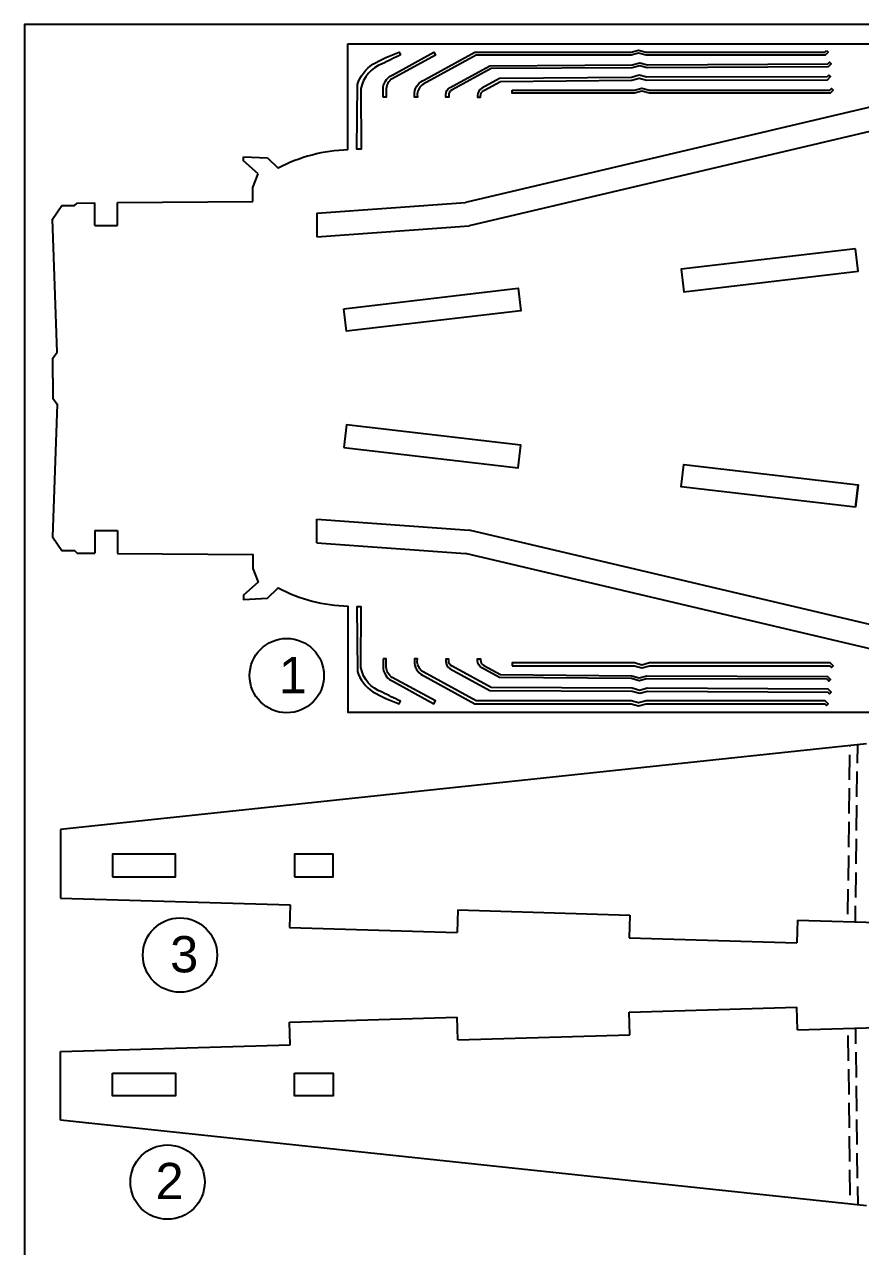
# Model space of a CAD drawing. Header units: centimetres. Extents: x 56783 to 57745, y 15612 to 15912.
# Drawn here: x 56783.2 to 56893.9, y 15750.1 to 15911.9 of the extents above; entities that cross this region are included whole.
import ezdxf

# ---------------------------------------------------------------- set-up
doc = ezdxf.new("R2010")
doc.units = ezdxf.units.CM
doc.header["$MEASUREMENT"] = 0
for name, color, linetype in [('Exterior', 7, 'Continuous'), ('Interior', 4, 'Continuous'), ('Kerf', 1, 'Continuous'), ('NUMEROS', 7, 'Continuous')]:
    doc.layers.add(name, color=color, linetype=linetype)

msp = doc.modelspace()

# ---------------------------------------------------------------- linework, layer by layer
at = {"layer": 'Exterior'}
for p, q in [((56826.03, 15895.28), (56826.03, 15909.29)), ((56826.03, 15909.29), (56947.03, 15909.29)), ((56812.19, 15893.84), (56812.19, 15894.37)), ((56812.19, 15894.37), (56815.39, 15894.22)), ((56814.13, 15892.09), (56812.19, 15893.84)), ((56815.39, 15894.22), (56816.8, 15892.85)), ((56813.45, 15890.3), (56814.13, 15892.09)), ((56813.45, 15888.44), (56813.45, 15890.3)), ((56786.92, 15886.08), (56788.17, 15887.9)), ((56788.17, 15887.9), (56789.82, 15887.9)), ((56789.82, 15887.9), (56790.16, 15888.24)), ((56790.16, 15888.24), (56792.51, 15888.26)), ((56792.51, 15885.26), (56792.51, 15888.26)), ((56795.51, 15888.29), (56813.45, 15888.44)), ((56795.51, 15885.26), (56795.51, 15888.29)), ((56787.55, 15868.51), (56786.92, 15886.08)), ((56792.51, 15885.26), (56795.51, 15885.26)), ((56786.96, 15867.72), (56787.55, 15868.51)), ((56786.96, 15865.07), (56786.96, 15867.72)), ((56792.51, 15844.88), (56792.51, 15841.88)), ((56792.51, 15844.88), (56795.51, 15844.88)), ((56795.51, 15844.88), (56795.51, 15841.85)), ((56894.67, 15816.63), (56787.96, 15805.31)), ((56787.96, 15805.31), (56787.96, 15796.21)), ((56787.96, 15796.21), (56818.38, 15795.32)), ((56818.38, 15795.32), (56818.29, 15792.32)), ((56840.59, 15794.66), (56840.5, 15791.66)), ((56840.59, 15794.66), (56863.33, 15793.99)), ((56863.33, 15793.99), (56863.24, 15790.99)), ((56818.29, 15792.32), (56840.5, 15791.66)), ((56885.54, 15793.32), (56885.45, 15790.33)), ((56885.54, 15793.32), (56897.7, 15792.96)), ((56863.24, 15790.99), (56885.45, 15790.33)), ((56863.24, 15781.14), (56885.45, 15781.81)), ((56863.33, 15778.15), (56863.24, 15781.14)), ((56885.54, 15778.81), (56885.45, 15781.81)), ((56818.29, 15779.81), (56840.5, 15780.47)), ((56818.38, 15776.81), (56818.29, 15779.81)), ((56840.59, 15777.47), (56840.5, 15780.47)), ((56885.54, 15778.81), (56897.7, 15779.17)), ((56840.59, 15777.47), (56863.33, 15778.15)), ((56787.96, 15775.92), (56818.38, 15776.81)), ((56787.96, 15766.82), (56787.96, 15775.92)), ((56894.67, 15755.5), (56787.96, 15766.82))]:
    msp.add_line(p, q, dxfattribs=at)
msp.add_lwpolyline([(56783.2, 15611.88), (57283.2, 15611.88), (57283.2, 15911.88), (56783.2, 15911.88)], close=True, dxfattribs=at)
msp.add_lwpolyline([(56786.96, 15865.07), (56786.96, 15862.42), (56787.55, 15861.63), (56786.92, 15844.07), (56788.17, 15842.24), (56789.82, 15842.24), (56790.16, 15841.9), (56792.51, 15841.88)], dxfattribs=at)
msp.add_lwpolyline([(56795.51, 15841.85), (56813.45, 15841.7), (56813.45, 15839.84), (56814.13, 15838.05), (56812.19, 15836.31), (56812.19, 15835.77), (56815.39, 15835.93), (56816.8, 15837.29, 0.11387), (56826.03, 15834.87), (56826.03, 15820.85), (56947.03, 15820.85)], format="xyb", dxfattribs=at)
msp.add_arc((56826.67, 15874.06), 21.23, 91.7425, 117.7276, dxfattribs=at)
at = {"layer": 'Interior'}
for p, q in [((56821.91, 15886.88), (56841.59, 15888.29)), ((56821.91, 15886.88), (56821.91, 15883.76)), ((56821.91, 15883.76), (56842.06, 15885.2)), ((56893.21, 15847.96), (56893.55, 15850.94)), ((56821.91, 15843.27), (56821.91, 15846.39)), ((56821.91, 15846.39), (56842.06, 15844.94)), ((56821.91, 15843.27), (56841.59, 15841.86))]:
    msp.add_line(p, q, dxfattribs=at)
for points in [[(56889.39, 15908.42), (56889.6, 15908.21), (56889.21, 15907.81), (56865.49, 15907.81), (56864.5, 15908.08), (56863.51, 15907.81), (56843.02, 15907.81), (56835.98, 15903.98, 0.220704), (56835.2, 15902.66), (56835.21, 15902.25), (56834.82, 15902.25), (56834.82, 15902.84, -0.271301), (56836.16, 15904.54), (56842.82, 15908.19), (56863.5, 15908.19), (56864.5, 15908.47), (56865.5, 15908.19), (56889.15, 15908.19)], [(56827.29, 15903.91, -0.170627), (56829.32, 15906.62, -0.033746), (56832.81, 15908.22), (56832.99, 15907.84, -0.001727), (56830.54, 15906.67, 0.261522), (56827.74, 15903.4), (56827.78, 15895.35), (56827.22, 15895.35)], [(56830.7, 15902.25), (56830.69, 15903.55, -0.271301), (56832.04, 15905.24), (56837.41, 15908.2), (56837.61, 15907.81), (56831.86, 15904.69, 0.220704), (56831.08, 15903.37), (56831.09, 15902.25)], [(56865.66, 15906.52), (56889.53, 15906.64), (56889.77, 15906.87), (56889.77, 15906.88), (56889.98, 15906.66), (56889.59, 15906.25), (56865.65, 15906.13), (56864.66, 15906.41), (56863.67, 15906.12), (56844.97, 15906.03), (56839.8, 15903.22, 0.279566), (56839.36, 15902.48), (56839.36, 15902.27), (56838.98, 15902.27), (56838.97, 15902.55, -0.277317), (56839.55, 15903.54), (56844.79, 15906.41), (56863.65, 15906.51), (56864.65, 15906.8)], [(56889.46, 15904.94), (56865.59, 15904.88), (56864.58, 15905.16), (56863.58, 15904.87), (56846.08, 15904.72), (56843.76, 15903.44, 0.277317), (56843.18, 15902.45), (56843.18, 15902.25), (56843.57, 15902.25), (56843.57, 15902.38, -0.279566), (56844, 15903.13), (56846.23, 15904.33), (56863.6, 15904.48), (56864.59, 15904.77), (56865.58, 15904.5), (56889.52, 15904.56), (56889.91, 15904.97), (56889.69, 15905.18)], [(56827.29, 15826.23, 0.170627), (56829.32, 15823.53, 0.033746), (56832.81, 15821.93), (56832.99, 15822.3, 0.001727), (56830.54, 15823.48, -0.261522), (56827.74, 15826.74), (56827.78, 15834.8), (56827.22, 15834.8)], [(56830.7, 15827.89), (56830.69, 15826.6, 0.271301), (56832.04, 15824.9), (56837.41, 15821.95), (56837.61, 15822.33), (56831.86, 15825.45, -0.220704), (56831.08, 15826.78), (56831.09, 15827.89)], [(56889.39, 15821.72), (56889.6, 15821.93), (56889.21, 15822.34), (56865.49, 15822.34), (56864.5, 15822.06), (56863.51, 15822.34), (56843.02, 15822.34), (56835.98, 15826.16, -0.220704), (56835.2, 15827.48), (56835.21, 15827.9), (56834.82, 15827.89), (56834.82, 15827.3, 0.271301), (56836.16, 15825.61), (56842.82, 15821.95), (56863.5, 15821.95), (56864.5, 15821.67), (56865.5, 15821.95), (56889.15, 15821.95)], [(56865.66, 15823.62), (56889.53, 15823.51), (56889.77, 15823.27), (56889.77, 15823.27), (56889.98, 15823.48), (56889.59, 15823.89), (56865.65, 15824.01), (56864.66, 15823.73), (56863.67, 15824.02), (56844.97, 15824.11), (56839.8, 15826.92, -0.279566), (56839.36, 15827.67), (56839.36, 15827.88), (56838.98, 15827.87), (56838.97, 15827.59, 0.277317), (56839.55, 15826.6), (56844.79, 15823.73), (56863.65, 15823.63), (56864.65, 15823.35)], [(56889.46, 15825.2), (56865.59, 15825.26), (56864.58, 15824.99), (56863.58, 15825.28), (56846.08, 15825.43), (56843.76, 15826.7, -0.277317), (56843.18, 15827.69), (56843.18, 15827.89), (56843.57, 15827.9), (56843.57, 15827.76, 0.279566), (56844, 15827.02), (56846.23, 15825.81), (56863.6, 15825.66), (56864.59, 15825.37), (56865.58, 15825.65), (56889.52, 15825.58), (56889.91, 15825.18), (56889.69, 15824.96)]]:
    msp.add_lwpolyline(points, format="xyb", close=True, dxfattribs=at)
for points in [[(56903.17, 15902.81), (56841.59, 15888.29)], [(56903.53, 15899.7), (56842.06, 15885.2)], [(56903.53, 15830.45), (56842.06, 15844.94)], [(56903.17, 15827.34), (56841.59, 15841.86)]]:
    msp.add_lwpolyline(points, dxfattribs=at)
for points in [[(56847.76, 15903.16), (56863.94, 15903.16), (56864.94, 15903.45), (56865.94, 15903.16), (56889.81, 15903.16), (56890.05, 15903.4), (56890.27, 15903.18), (56889.87, 15902.78), (56865.93, 15902.78), (56864.94, 15903.06), (56863.95, 15902.78), (56847.76, 15902.78)], [(56893.21, 15882.18), (56870.14, 15879.48), (56870.49, 15876.5), (56893.55, 15879.2)], [(56825.48, 15874.25), (56848.54, 15876.95), (56848.89, 15873.97), (56825.83, 15871.27)], [(56825.48, 15855.89), (56848.54, 15853.19), (56848.89, 15856.17), (56825.83, 15858.87)], [(56893.21, 15847.96), (56870.14, 15850.66), (56870.49, 15853.64), (56893.55, 15850.94)], [(56847.76, 15826.98), (56863.94, 15826.98), (56864.94, 15826.7), (56865.94, 15826.98), (56889.81, 15826.98), (56890.05, 15826.74), (56890.27, 15826.96), (56889.87, 15827.36), (56865.93, 15827.36), (56864.94, 15827.08), (56863.95, 15827.36), (56847.76, 15827.36)], [(56794.86, 15799.06), (56803.19, 15799.06), (56803.19, 15802.06), (56794.86, 15802.06)], [(56818.97, 15799.06), (56824.06, 15799.06), (56824.06, 15802.06), (56818.97, 15802.06)], [(56794.86, 15773.07), (56803.19, 15773.07), (56803.19, 15770.07), (56794.86, 15770.07)], [(56818.97, 15773.07), (56824.06, 15773.07), (56824.06, 15770.07), (56818.97, 15770.07)]]:
    msp.add_lwpolyline(points, close=True, dxfattribs=at)
at = {"layer": 'Kerf'}
for p, q in [((56892.49, 15816.32), (56892.49, 15816.4)), ((56893.46, 15814.09), (56893.5, 15816.5)), ((56892.44, 15811.88), (56892.48, 15815.21)), ((56893.41, 15809.64), (56893.45, 15812.98)), ((56892.38, 15807.43), (56892.42, 15810.77)), ((56893.35, 15805.2), (56893.39, 15808.53)), ((56892.32, 15802.99), (56892.37, 15806.32)), ((56893.3, 15800.75), (56893.34, 15804.09)), ((56892.27, 15798.54), (56892.31, 15801.88)), ((56893.24, 15796.31), (56893.28, 15799.64)), ((56892.21, 15794.1), (56892.25, 15797.43)), ((56893.2, 15793.06), (56893.22, 15795.2)), ((56893.2, 15779.07), (56893.22, 15776.93)), ((56892.21, 15778.03), (56892.25, 15774.7)), ((56893.24, 15775.82), (56893.28, 15772.49)), ((56892.27, 15773.59), (56892.31, 15770.25)), ((56893.3, 15771.38), (56893.34, 15768.04)), ((56892.32, 15769.14), (56892.37, 15765.81)), ((56893.35, 15766.93), (56893.39, 15763.6)), ((56892.38, 15764.7), (56892.42, 15761.36)), ((56893.41, 15762.49), (56893.45, 15759.16)), ((56892.44, 15760.25), (56892.48, 15756.92)), ((56893.46, 15758.04), (56893.5, 15755.63)), ((56892.49, 15755.81), (56892.49, 15755.73))]:
    msp.add_line(p, q, dxfattribs=at)
at = {"layer": 'NUMEROS'}
for centre in [(56817.93, 15825.68), (56803.79, 15788.69), (56802.14, 15758.64)]:
    msp.add_circle(centre, 4.92, dxfattribs=at)

# ---------------------------------------------------------------- texts
at = {"layer": 'NUMEROS', "char_height": 4.8, "attachment_point": 1}
for s, insert in [('{\\fArial|b0|i0|c0|p34;1}', (56816.87, 15828.15)), ('{\\fArial|b0|i0|c0|p34;3}', (56802.48, 15791.2)), ('{\\fArial|b0|i0|c0|p34;2}', (56800.55, 15761.18))]:
    msp.add_mtext_dynamic_manual_height_columns(s, width=23.6905, gutter_width=1, heights=[0], dxfattribs=dict(at, insert=insert))

doc.saveas('drawing.dxf')
